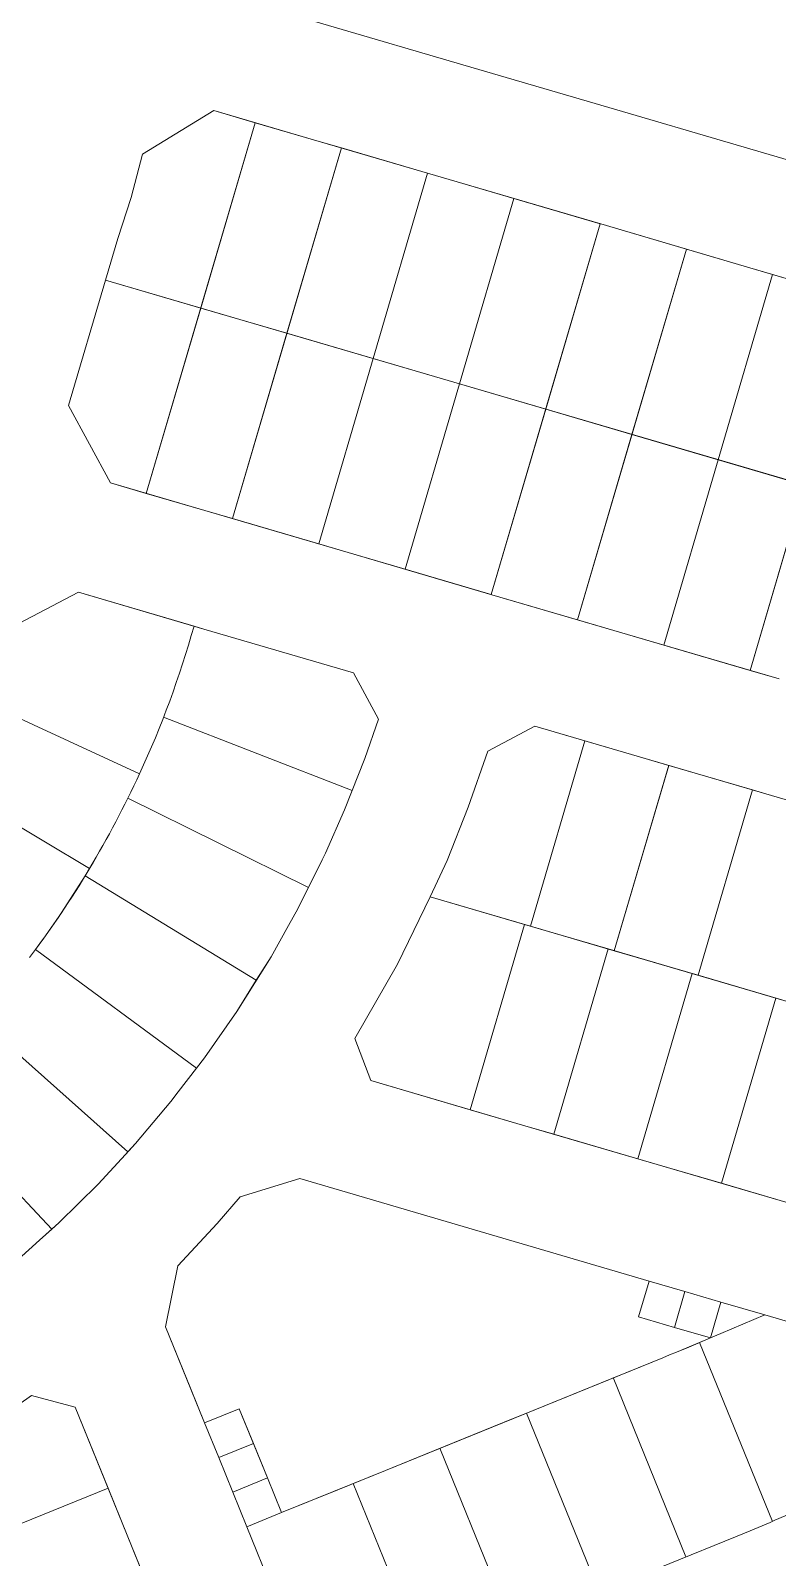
# Model space of a CAD drawing. Header units: millimetres. Extents: x -14329 to 996201, y -409013 to 338495.
# Drawn here: x 571744 to 691531, y -127490 to 117570 of the extents above; entities that cross this region are included whole.
import ezdxf

# ---------------------------------------------------------------- set-up
doc = ezdxf.new("R2010")
doc.units = ezdxf.units.MM
doc.layers.add('A-DETL', color=90, linetype='Continuous', lineweight=9)

msp = doc.modelspace()

# ---------------------------------------------------------------- linework, layer by layer
at = {"layer": 'A-DETL'}
for p, q in [((638882.927, 112722.5), (602603.927, 123364.5)), ((667975.927, 104190.5), (638882.927, 112722.5)), ((589679.927, 97711.5), (601154.927, 104717.5)), ((589679.927, 97711.5), (601154.927, 104717.5)), ((601154.927, 104717.5), (617122.927, 100034.5)), ((601154.927, 104717.5), (607757.126, 102781.246)), ((681829.927, 100126.5), (667975.927, 104190.5)), ((590305.768, 43287.944), (607757.148, 102781.322)), ((599031.402, 73034.443), (607757.148, 102781.322)), ((607757.126, 102781.246), (599031.402, 73034.443)), ((607757.148, 102781.322), (617122.927, 100034.5)), ((621590.369, 98723.89), (604138.84, 39230.003)), ((612864.539, 68976.726), (621590.369, 98723.89)), ((621590.369, 98723.89), (612864.539, 68976.726)), ((617122.927, 100034.5), (640151.927, 93278.5)), ((617122.927, 100034.5), (621590.369, 98723.89)), ((621590.369, 98723.89), (635423.422, 94665.887)), ((700821.927, 94555.5), (681829.927, 100126.5)), ((587863.927, 90769.5), (589679.927, 97711.5)), ((587863.927, 90769.5), (589679.927, 97711.5)), ((617972.052, 35172.541), (635423.422, 94665.887)), ((635423.422, 94665.887), (626697.676, 64919.008)), ((626697.676, 64919.008), (635423.422, 94665.887)), ((635423.422, 94665.887), (640151.927, 93278.5)), ((640151.927, 93278.5), (663181.927, 86523.5)), ((640151.927, 93278.5), (649256.511, 90608.006)), ((585750.927, 84183.5), (587863.927, 90769.5)), ((585750.927, 84183.5), (587863.927, 90769.5)), ((631805.232, 31114.972), (649256.559, 90608.169)), ((640530.814, 60861.291), (649256.559, 90608.169)), ((649256.511, 90608.006), (640530.814, 60861.291)), ((649256.559, 90608.169), (663089.696, 86550.451)), ((645638.397, 27057.348), (663089.723, 86550.545)), ((663089.723, 86550.545), (654363.951, 56803.573)), ((654363.951, 56803.573), (663089.696, 86550.451)), ((663181.927, 86523.5), (686211.927, 79767.5)), ((663181.927, 86523.5), (676922.774, 82492.533)), ((583778.927, 77508.5), (585750.927, 84183.5)), ((583778.927, 77508.5), (585750.927, 84183.5)), ((659471.448, 22999.336), (676922.833, 82492.734)), ((668197.088, 52745.856), (676922.833, 82492.734)), ((676922.774, 82492.533), (668197.088, 52745.856)), ((676922.833, 82492.734), (686211.927, 79767.5)), ((673304.497, 18941.321), (690755.97, 78435.016)), ((682030.225, 48688.138), (690755.862, 78434.647)), ((690755.862, 78434.647), (682030.225, 48688.138)), ((686211.927, 79767.5), (709240.927, 73012.5)), ((686211.927, 79767.5), (690755.862, 78434.647)), ((690755.862, 78434.647), (704589.026, 74377.023)), ((577828.927, 57369.5), (583778.927, 77508.5)), ((577828.927, 57369.5), (583778.927, 77508.5)), ((583778.927, 77508.5), (599031.402, 73034.443)), ((723544.927, 36510.5), (583778.927, 77508.5)), ((599031.402, 73034.443), (583778.927, 77508.5)), ((687137.763, 14884.041), (704589.107, 74377.299)), ((599031.402, 73034.443), (590305.768, 43287.944)), ((590305.768, 43287.944), (599031.402, 73034.443)), ((599031.402, 73034.443), (612864.539, 68976.726)), ((612864.539, 68976.726), (599031.402, 73034.443)), ((612864.539, 68976.726), (604138.84, 39230.003)), ((604138.84, 39230.003), (612864.539, 68976.726)), ((626697.676, 64919.008), (612864.539, 68976.726)), ((612864.539, 68976.726), (626697.676, 64919.008)), ((617972.052, 35172.541), (626697.676, 64919.008)), ((626697.676, 64919.008), (617972.052, 35172.541)), ((626697.676, 64919.008), (640530.814, 60861.291)), ((640530.814, 60861.291), (626697.676, 64919.008)), ((640530.814, 60861.291), (631805.232, 31114.972)), ((640530.814, 60861.291), (631805.232, 31114.972)), ((654363.951, 56803.573), (640530.814, 60861.291)), ((654363.951, 56803.573), (640530.814, 60861.291)), ((584590.927, 44964.5), (577828.927, 57369.5)), ((584590.927, 44964.5), (577828.927, 57369.5)), ((645638.397, 27057.348), (654363.951, 56803.573)), ((645638.397, 27057.348), (654363.951, 56803.573)), ((654363.951, 56803.573), (668197.088, 52745.856)), ((668197.088, 52745.856), (654363.951, 56803.573)), ((668197.088, 52745.856), (659471.448, 22999.336)), ((668197.088, 52745.856), (659471.448, 22999.336)), ((682030.225, 48688.138), (668197.088, 52745.856)), ((682030.225, 48688.138), (668197.088, 52745.856)), ((682030.225, 48688.138), (673304.497, 18941.321)), ((673304.497, 18941.321), (682030.225, 48688.138)), ((695863.362, 44630.42), (682030.225, 48688.138)), ((695863.362, 44630.42), (682030.225, 48688.138)), ((590305.768, 43287.944), (584590.927, 44964.5)), ((599670.927, 40540.5), (584590.927, 44964.5)), ((687137.763, 14884.041), (695863.362, 44630.42)), ((687137.763, 14884.041), (695863.362, 44630.42)), ((599670.927, 40540.5), (590305.768, 43287.944)), ((604138.84, 39230.003), (599670.927, 40540.5)), ((622700.927, 33785.5), (599670.927, 40540.5)), ((617972.052, 35172.541), (604138.84, 39230.003)), ((622700.927, 33785.5), (617972.052, 35172.541)), ((631805.232, 31114.972), (622700.927, 33785.5)), ((645729.927, 27030.5), (622700.927, 33785.5)), ((631805.232, 31114.972), (645638.397, 27057.348)), ((579405.927, 27414.5), (566634.927, 20746.5)), ((566634.927, 20746.5), (579405.927, 27414.5)), ((599556.927, 21513.5), (579405.927, 27414.5)), ((579405.927, 27414.5), (597960.276, 21981.062)), ((659471.448, 22999.336), (645729.927, 27030.5)), ((668759.927, 20274.5), (645729.927, 27030.5)), ((659471.448, 22999.336), (673304.497, 18941.321)), ((597960.276, 21981.062), (599556.927, 21513.5)), ((623545.927, 14466.5), (599556.927, 21513.5)), ((599556.927, 21513.5), (623545.927, 14466.5)), ((691789.927, 13519.5), (668759.927, 20274.5)), ((673304.497, 18941.321), (687137.763, 14884.041)), ((691789.927, 13519.5), (687137.763, 14884.041)), ((627525.927, 7046.5), (623545.927, 14466.5)), ((623545.927, 14466.5), (627525.927, 7046.5)), ((562302.676, 10685.776), (589221.648, -1726.856)), ((562302.676, 10685.776), (589221.648, -1726.856)), ((589221.648, -1726.856), (562302.676, 10685.776)), ((623328.657, -4398.946), (593074.258, 7353.055)), ((623328.657, -4398.946), (593074.258, 7353.055)), ((593074.258, 7353.055), (623328.657, -4398.946)), ((625331.927, 714.5), (627525.927, 7046.5)), ((627525.927, 7046.5), (625331.927, 714.5)), ((652620.927, 5937.5), (645092.927, 1893.5)), ((645092.927, 1893.5), (652620.927, 5937.5)), ((668098.927, 1397.5), (652620.927, 5937.5)), ((652620.927, 5937.5), (660658.96, 3579.788)), ((660660.79, 3586.025), (651930.235, -26168.148)), ((651930.235, -26168.148), (660658.96, 3579.788)), ((660658.96, 3579.788), (651930.235, -26168.148)), ((660658.96, 3579.788), (668098.927, 1397.5)), ((622115.927, -7494.5), (625331.927, 714.5)), ((625331.927, 714.5), (623328.657, -4398.946)), ((645092.927, 1893.5), (641917.927, -7087.5)), ((641917.927, -7087.5), (645092.927, 1893.5)), ((689688.927, -4935.5), (668098.927, 1397.5)), ((668098.927, 1397.5), (674092.958, -360.731)), ((555630.656, -1622.114), (581198.631, -16925.513)), ((555630.656, -1622.114), (581198.631, -16925.513)), ((581198.631, -16925.513), (555630.656, -1622.114)), ((674094.431, -355.713), (665364.256, -30108.591)), ((665364.256, -30108.591), (674092.958, -360.731)), ((674092.958, -360.731), (665364.256, -30108.591)), ((674092.958, -360.731), (687526.935, -4301.323)), ((623328.657, -4398.946), (622115.927, -7494.5)), ((687528.072, -4297.45), (678798.276, -34049.035)), ((678798.276, -34049.035), (687526.935, -4301.323)), ((687526.935, -4301.323), (678798.276, -34049.035)), ((687526.935, -4301.323), (689688.927, -4935.5)), ((616318.882, -19971.767), (587348.547, -5648.29)), ((587348.547, -5648.29), (616318.882, -19971.767)), ((616318.882, -19971.767), (587348.547, -5648.29)), ((641917.927, -7087.5), (638536.927, -15651.5)), ((638536.927, -15651.5), (641917.927, -7087.5)), ((710318.927, -10986.5), (689688.927, -4935.5)), ((689688.927, -4935.5), (700960.972, -8241.712)), ((619021.927, -14447.5), (622115.927, -7494.5)), ((622115.927, -7494.5), (619021.927, -14447.5)), ((618530.927, -15550.5), (619021.927, -14447.5)), ((619021.927, -14447.5), (618530.927, -15550.5)), ((614612.927, -23381.5), (618530.927, -15550.5)), ((618530.927, -15550.5), (616318.882, -19971.767)), ((638536.927, -15651.5), (635849.927, -21451.5)), ((635849.927, -21451.5), (638536.927, -15651.5)), ((607952.693, -34859.902), (580488.565, -18100.399)), ((580488.565, -18100.399), (607952.693, -34859.902)), ((607952.693, -34859.902), (580488.565, -18100.399)), ((616318.882, -19971.767), (614612.927, -23381.5)), ((635849.927, -21451.5), (630598.927, -32297.5)), ((630598.927, -32297.5), (635849.927, -21451.5)), ((635849.927, -21451.5), (727640.536, -48375.362)), ((651930.235, -26168.148), (635849.927, -21451.5)), ((635849.927, -21451.5), (650970.662, -25886.688)), ((613120.927, -26054.5), (614612.927, -23381.5)), ((614612.927, -23381.5), (613120.927, -26054.5)), ((610314.927, -31080.5), (613120.927, -26054.5)), ((613120.927, -26054.5), (610314.927, -31080.5)), ((650970.662, -25886.688), (642245.21, -55623.47)), ((650970.662, -25886.688), (642245.21, -55623.47)), ((642245.248, -55623.339), (650970.662, -25886.688)), ((650970.662, -25886.688), (664404.683, -29827.131)), ((665364.256, -30108.591), (651930.235, -26168.148)), ((598354.989, -48985.545), (572546.993, -29902.436)), ((572546.993, -29902.436), (598354.989, -48985.545)), ((598354.989, -48985.545), (572546.993, -29902.436)), ((604830.927, -39854.5), (610314.927, -31080.5)), ((610314.927, -31080.5), (607952.693, -34859.902)), ((664404.683, -29827.131), (655680.29, -59560.302)), ((655680.29, -59560.302), (664404.683, -29827.131)), ((664404.683, -29827.131), (655680.29, -59560.302)), ((664404.683, -29827.131), (677838.703, -33767.575)), ((678798.276, -34049.035), (665364.256, -30108.591)), ((630598.927, -32297.5), (623769.927, -44205.5)), ((623769.927, -44205.5), (630598.927, -32297.5)), ((677838.703, -33767.575), (669114.099, -63501.466)), ((677838.703, -33767.575), (669114.099, -63501.466)), ((669114.102, -63501.456), (677838.703, -33767.575)), ((677838.703, -33767.575), (691272.724, -37708.018)), ((692232.297, -37989.478), (678798.276, -34049.035)), ((607952.693, -34859.902), (604830.927, -39854.5)), ((691272.724, -37708.018), (682548.148, -67441.811)), ((682548.148, -67441.811), (691272.724, -37708.018)), ((682548.157, -67441.781), (691272.724, -37708.018)), ((691272.724, -37708.018), (704706.744, -41648.462)), ((587364.296, -62383.183), (563446.955, -41115.059)), ((563446.955, -41115.059), (587364.296, -62383.183)), ((587364.296, -62383.183), (563446.955, -41115.059)), ((599627.927, -47326.5), (604830.927, -39854.5)), ((604830.927, -39854.5), (599627.927, -47326.5)), ((623769.927, -44205.5), (626304.927, -50955.5)), ((626304.927, -50955.5), (623769.927, -44205.5)), ((595440.927, -52783.5), (599627.927, -47326.5)), ((598354.989, -48985.545), (595440.927, -52783.5)), ((599627.927, -47326.5), (598354.989, -48985.545)), ((626304.927, -50955.5), (650649.927, -58084.5)), ((642245.21, -55623.47), (626304.927, -50955.5)), ((575148.158, -74817.796), (553307.582, -51525.881)), ((553307.582, -51525.881), (575148.158, -74817.796)), ((575148.158, -74817.796), (553307.582, -51525.881)), ((594259.927, -54321.5), (595440.927, -52783.5)), ((595440.927, -52783.5), (594259.927, -54321.5)), ((588579.927, -61065.5), (594259.927, -54321.5)), ((594259.927, -54321.5), (588579.927, -61065.5)), ((650649.927, -58084.5), (642245.248, -55623.339)), ((650649.927, -58084.5), (672239.927, -64418.5)), ((655680.29, -59560.302), (650649.927, -58084.5)), ((586959.927, -62821.5), (588579.927, -61065.5)), ((588579.927, -61065.5), (587364.296, -62383.183)), ((669114.099, -63501.466), (655680.29, -59560.302)), ((582568.927, -67576.5), (586959.927, -62821.5)), ((586959.927, -62821.5), (582568.927, -67576.5)), ((587364.296, -62383.183), (586959.927, -62821.5)), ((669114.099, -63501.466), (672239.927, -64418.5)), ((672239.927, -64418.5), (682548.148, -67441.811)), ((672239.927, -64418.5), (692874.927, -70470.5)), ((576299.927, -73777.5), (582568.927, -67576.5)), ((582568.927, -67576.5), (576299.927, -73777.5)), ((605351.927, -69636.5), (614912.927, -66684.5)), ((614912.927, -66684.5), (605351.927, -69636.5)), ((614912.927, -66684.5), (670945.927, -83120.5)), ((670945.927, -83120.5), (614912.927, -66684.5)), ((692874.927, -70470.5), (682548.157, -67441.781)), ((601652.927, -73905.5), (605351.927, -69636.5)), ((605351.927, -69636.5), (601652.927, -73905.5)), ((573189.927, -76586.5), (576299.927, -73777.5)), ((575148.158, -74817.796), (573189.927, -76586.5)), ((576299.927, -73777.5), (575148.158, -74817.796)), ((595372.927, -80660.5), (601652.927, -73905.5)), ((601652.927, -73905.5), (595372.927, -80660.5)), ((569756.927, -79686.5), (573189.927, -76586.5)), ((573189.927, -76586.5), (569756.927, -79686.5)), ((593392.927, -90464.5), (595372.927, -80660.5)), ((595372.927, -80660.5), (593392.927, -90464.5)), ((670945.927, -83120.5), (669257.927, -88875.5)), ((669257.927, -88875.5), (670945.927, -83120.5)), ((670945.927, -83120.5), (669257.927, -88875.5)), ((670945.927, -83120.5), (669257.927, -88875.5)), ((669257.927, -88875.5), (670945.927, -83120.5)), ((676702.927, -84809.5), (670945.927, -83120.5)), ((670945.927, -83120.5), (676702.927, -84809.5)), ((676702.927, -84809.5), (670945.927, -83120.5)), ((675014.927, -90564.5), (676702.927, -84809.5)), ((676702.927, -84809.5), (675014.927, -90564.5)), ((676702.927, -84809.5), (675014.927, -90564.5)), ((676702.927, -84809.5), (675014.927, -90564.5)), ((675014.927, -90564.5), (676702.927, -84809.5)), ((676702.927, -84809.5), (675014.927, -90564.5)), ((682460.927, -86498.5), (676702.927, -84809.5)), ((682460.927, -86498.5), (676702.927, -84809.5)), ((682460.927, -86498.5), (676702.927, -84809.5)), ((680771.927, -92253.5), (682460.927, -86498.5)), ((680771.927, -92253.5), (682460.927, -86498.5)), ((680771.927, -92253.5), (682460.927, -86498.5)), ((682460.927, -86498.5), (680771.927, -92253.5)), ((680771.927, -92253.5), (682460.927, -86498.5)), ((682460.927, -86498.5), (689527.927, -88571.5)), ((689527.927, -88571.5), (682460.927, -86498.5)), ((599658.927, -105876.5), (593392.927, -90464.5)), ((593392.927, -90464.5), (597399.927, -100318.5)), ((669257.927, -88875.5), (675014.927, -90564.5)), ((675014.927, -90564.5), (669257.927, -88875.5)), ((669257.927, -88875.5), (675014.927, -90564.5)), ((669257.927, -88875.5), (675014.927, -90564.5)), ((675014.927, -90564.5), (669257.927, -88875.5)), ((675014.927, -90564.5), (680771.927, -92253.5)), ((675014.927, -90564.5), (680771.927, -92253.5)), ((675014.927, -90564.5), (680771.927, -92253.5)), ((680771.927, -92253.5), (675014.927, -90564.5)), ((675014.927, -90564.5), (680771.927, -92253.5)), ((689527.927, -88571.5), (682425.927, -91558.5)), ((682425.927, -91558.5), (689527.927, -88571.5)), ((689527.927, -88571.5), (682425.927, -91558.5)), ((698389.927, -91171.5), (689527.927, -88571.5)), ((682425.927, -91558.5), (675323.927, -94546.5)), ((682425.927, -91558.5), (675323.927, -94546.5)), ((677296.596, -93716.546), (680771.927, -92253.5)), ((690727.99, -121696.918), (679053.353, -92979.619)), ((680771.927, -92253.5), (682425.927, -91558.5)), ((673136.927, -95435.5), (650903.927, -104474.5)), ((673136.927, -95435.5), (650903.927, -104474.5)), ((663235.808, -99460.877), (673136.927, -95435.5)), ((674230.927, -94990.5), (673136.927, -95435.5)), ((673136.927, -95435.5), (674230.927, -94990.5)), ((674230.927, -94990.5), (673136.927, -95435.5)), ((675323.927, -94546.5), (674230.927, -94990.5)), ((674230.927, -94990.5), (675323.927, -94546.5)), ((675323.927, -94546.5), (674230.927, -94990.5)), ((675323.927, -94546.5), (677296.596, -93716.546)), ((597399.927, -100318.5), (599659.785, -105876.151)), ((650903.927, -104474.5), (663235.808, -99460.877)), ((665157.906, -98629.094), (676850.26, -127389.972)), ((571903.927, -101507.5), (559154.927, -110467.5)), ((559154.927, -110467.5), (571903.927, -101507.5)), ((578879.927, -103356.5), (571903.927, -101507.5)), ((571903.927, -101507.5), (578879.927, -103356.5)), ((590612.927, -132223.5), (578879.927, -103356.5)), ((578879.927, -103356.5), (584166.626, -116363.5)), ((605216.927, -103616.5), (599658.927, -105876.5)), ((605216.927, -103616.5), (599658.927, -105876.5)), ((605216.927, -103616.5), (599658.927, -105876.5)), ((605216.927, -103616.5), (599658.927, -105876.5)), ((599659.785, -105876.151), (605216.927, -103616.5)), ((607476.927, -109174.5), (605216.927, -103616.5)), ((607476.927, -109174.5), (605216.927, -103616.5)), ((607476.927, -109174.5), (605216.927, -103616.5)), ((607476.927, -109174.5), (605216.927, -103616.5)), ((605216.927, -103616.5), (609735.927, -114733.5)), ((650903.927, -104474.5), (628670.927, -113512.5)), ((650903.927, -104474.5), (628670.927, -113512.5)), ((635094.582, -110901.202), (649165.292, -105181.277)), ((649165.292, -105181.277), (650903.927, -104474.5)), ((662954.753, -133039.298), (651279.962, -104321.62)), ((599658.927, -105876.5), (601917.927, -111434.5)), ((599658.927, -105876.5), (601917.927, -111434.5)), ((599658.927, -105876.5), (601917.927, -111434.5)), ((601917.927, -111434.5), (607476.927, -109174.5)), ((601917.927, -111434.5), (607476.927, -109174.5)), ((601917.927, -111434.5), (607476.927, -109174.5)), ((607476.927, -109174.5), (601917.927, -111434.5)), ((601917.927, -111434.5), (607476.927, -109174.5)), ((601917.927, -111434.5), (607476.927, -109174.5)), ((607476.927, -109174.5), (609735.927, -114733.5)), ((607476.927, -109174.5), (609735.927, -114733.5)), ((609735.927, -114733.5), (607476.927, -109174.5)), ((609735.927, -114733.5), (607476.927, -109174.5)), ((649059.032, -138688.104), (637384.168, -109970.247)), ((604177.927, -116992.5), (601917.927, -111434.5)), ((604177.927, -116992.5), (601917.927, -111434.5)), ((601917.927, -111434.5), (604177.927, -116992.5)), ((628670.927, -113512.5), (635094.582, -110901.202)), ((609735.927, -114733.5), (604177.927, -116992.5)), ((609735.927, -114733.5), (604177.927, -116992.5)), ((609735.927, -114733.5), (604177.927, -116992.5)), ((604177.927, -116992.5), (609735.927, -114733.5)), ((609735.927, -114733.5), (604177.927, -116992.5)), ((604177.927, -116992.5), (609735.927, -114733.5)), ((611995.927, -120291.5), (609735.927, -114733.5)), ((609735.927, -114733.5), (611995.927, -120291.5)), ((611995.927, -120291.5), (609735.927, -114733.5)), ((611995.927, -120291.5), (609735.927, -114733.5)), ((609735.927, -114733.5), (611995.927, -120291.5)), ((628670.927, -113512.5), (611995.927, -120291.5)), ((628670.927, -113512.5), (611995.927, -120291.5)), ((621023.936, -116621.283), (628670.927, -113512.5)), ((559233.738, -126497.578), (584166.626, -116363.5)), ((584166.626, -116363.5), (559233.738, -126497.578)), ((559233.738, -126497.578), (584166.406, -116363.589)), ((584166.626, -116363.5), (590198.568, -131204.527)), ((604177.927, -116992.5), (606436.927, -122550.5)), ((606436.927, -122550.5), (604177.927, -116992.5)), ((604177.927, -116992.5), (606436.927, -122550.5)), ((611995.927, -120291.5), (621023.936, -116621.283)), ((635163.353, -144337), (623488.561, -115619.322)), ((691132.927, -121526.5), (695092.927, -119860.5)), ((606436.927, -122550.5), (611995.927, -120291.5)), ((611995.927, -120291.5), (606436.927, -122550.5)), ((606436.927, -122550.5), (611995.927, -120291.5)), ((611995.927, -120291.5), (606436.927, -122550.5)), ((687173.927, -123192.5), (690355.927, -121853.5)), ((690355.927, -121853.5), (691132.927, -121526.5)), ((606436.927, -122550.5), (615851.927, -145710.5)), ((662577.927, -133192.5), (684810.927, -124153.5)), ((684810.927, -124153.5), (687173.927, -123192.5))]:
    msp.add_line(p, q, dxfattribs=at)
for start, end in [(335.24505698, 344.28763911), (329.09788507, 335.24505698), (322.94421416, 329.09788507), (328.60710088, 329.4905923), (323.51980773, 328.60710088)]:
    msp.add_arc((443684.34, 65381.987), 160264.483, start, end, dxfattribs=at)

doc.saveas('drawing.dxf')
